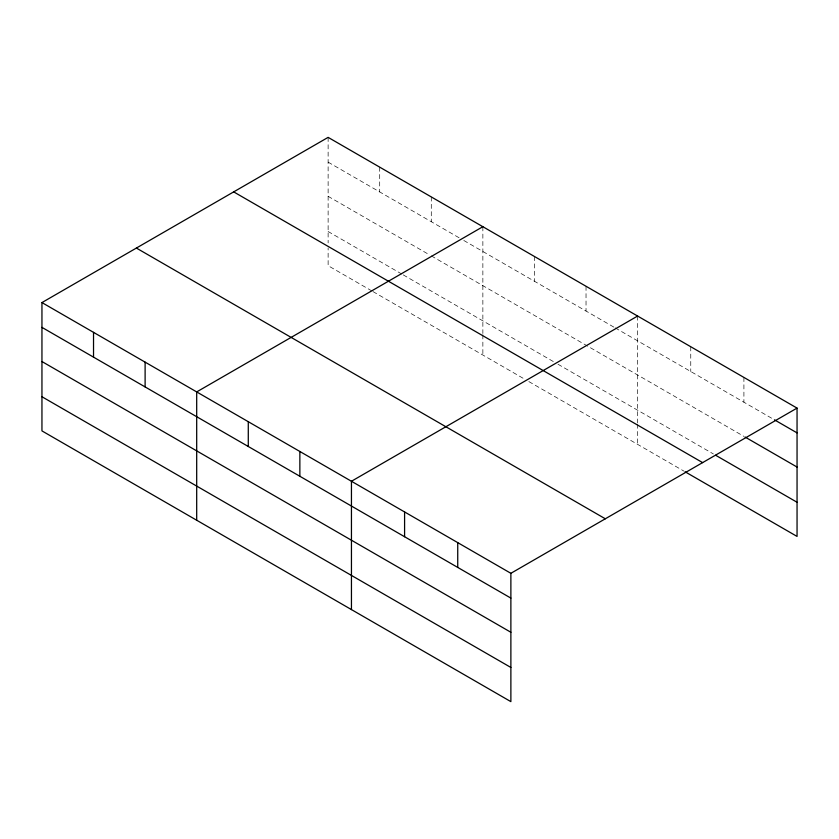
<?xml version="1.0" encoding="UTF-8"?>
<svg xmlns="http://www.w3.org/2000/svg" width="839" height="839" viewBox="0 0 839 839"><rect width="100%" height="100%" fill="white"/><g stroke="black" fill="none" stroke-linecap="round" stroke-linejoin="round"><path stroke-width="0.63" stroke-dasharray="4.2 3.15" d="M328.122 162.147L459.321 237.898M463.799 240.478L614.064 327.231M615.186 327.881L773.306 419.175M328.122 196.316L429.044 254.584M431.288 255.874L743.91 436.364M328.122 231.522L402.133 274.248M403.255 274.898L553.509 361.651M557.998 364.241L713.37 453.941M371.855 290.934L328.122 265.69L328.122 247.966M372.977 291.584L524.354 378.987M528.843 381.577L683.974 471.14M743.91 377.414L743.91 402.196M690.759 346.727L690.759 371.52M637.619 316.041L637.619 422.856M637.619 424.125L637.619 444.366M586.031 286.267L586.031 311.049M534.453 256.482L534.453 281.275M482.865 226.708L482.865 333.513M482.865 334.782L482.865 355.033M431.288 196.924L431.288 221.706M379.7 167.139L379.7 191.932M328.122 137.365L328.122 242.911"/><path stroke-width="1.26" d="M510.878 632.27L510.878 573.31L41.95 302.575L41.95 430.9L510.878 701.635L510.878 632.27L41.95 361.536M41.95 302.575L328.122 137.365L797.05 408.1L797.05 536.425L685.106 471.791M482.865 226.708L196.693 391.918L196.693 520.243M637.619 316.041L351.447 481.261L351.447 609.586M510.878 573.31L797.05 408.1M774.439 419.825L797.05 432.882M745.032 437.014L797.05 467.05M715.636 455.252L797.05 502.257M233.682 191.879L702.61 462.614M136.39 248.061L605.318 518.796M41.95 327.367L510.878 598.102M41.95 396.742L510.878 667.466M457.737 542.634L457.737 567.416M404.587 511.947L404.587 536.729M299.859 451.487L299.859 476.269M248.281 421.702L248.281 446.484M145.116 362.144L145.116 386.926M93.528 332.359L93.528 357.152"/></g></svg>
